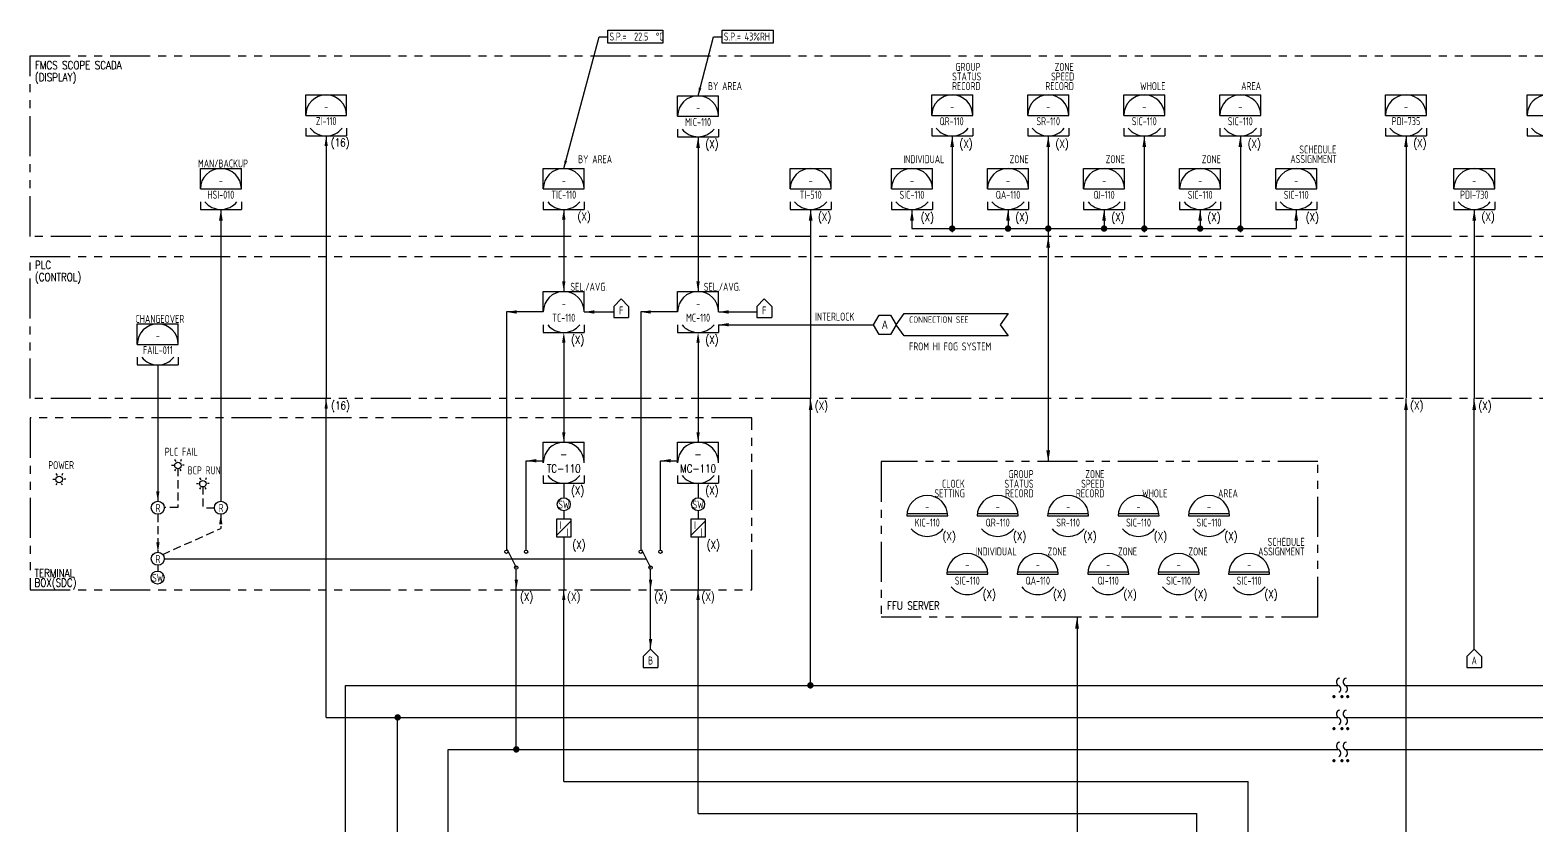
# Model space of a CAD drawing. Header units: millimetres. Extents: x 64 to 842, y 41 to 565.
# Drawn here: x 63.5 to 534.1, y 316.5 to 565 of the extents above; entities that cross this region are included whole.
import ezdxf
from ezdxf.enums import TextEntityAlignment as Align

# ---------------------------------------------------------------- set-up
doc = ezdxf.new("R2010")
doc.units = ezdxf.units.MM
doc.header["$LTSCALE"] = 10
doc.linetypes.add('HIDDEN', pattern=[0.375, 0.25, -0.125])
doc.linetypes.add('PHANTOM', pattern=[2.5, 1.25, -0.25, 0.25, -0.25, 0.25, -0.25])
doc.layers.get('defpoints').update_dxf_attribs({"color": 1})
for name, color, linetype in [('I-INST', 160, 'Continuous'), ('I-INST-TAG', 3, 'Continuous'), ('I-MEQPM-COMP', 2, 'Continuous'), ('I-MMPIPE-DUCT', 140, 'Continuous'), ('I-PANL', 6, 'PHANTOM'), ('I-SGNL-ELECA', 3, 'FM-AUDIO_LINE'), ('I-SGNL-ELECC', 2, 'FM-D_LINE'), ('I-SGNL-ELECD', 11, 'HIDDEN'), ('I-SGNL-SOFT', 3, 'FM-O-LINE1'), ('M-HOTW-EQPM', 2, 'Continuous'), ('NOTETEXT', 4, 'Continuous'), ('PANL-LCNT', 4, 'PHANTOM')]:
    doc.layers.add(name, color=color, linetype=linetype)
doc.styles.add('AA-TXT', font='isocp.shx', dxfattribs={"width": 0.8, "bigfont": 'chineset.shx'})
doc.styles.add('BB-TXT', font='romand.shx', dxfattribs={"width": 0.8, "bigfont": 'CHINA.shx'})
doc.styles.add('dd-TXT', font='zcad.shx', dxfattribs={"width": 0.8, "bigfont": 'CHINA.shx'})
doc.styles.add('dim-txt', font='isocp.shx', dxfattribs={"width": 0.7, "bigfont": 'CHINESET.shx'})
doc.styles.add('ROMANS', font='romans.shx', dxfattribs={"width": 0.8})
doc.styles.add('STDTEXT', font='romans.shx')
doc.styles.add('SUBTITLE', font='ROMAND.SHX', dxfattribs={"width": 0.8, "bigfont": 'china.shx'})
doc.linetypes.add('FM-AUDIO_LINE', pattern='A,0.8,-0.1,["A",AA-TXT,S=0.2,R=0,X=0,Y=-0.1],-0.25', length=1.15)
doc.linetypes.add('FM-D_LINE', pattern='A,0.8,-0.1,["D",AA-TXT,S=0.2,R=0,X=0,Y=-0.1],-0.25', length=1.15)
doc.linetypes.add('FM-O-LINE1', pattern='A,0.8,-0.1,[133,ltypeshp.shx,S=0.1,R=0,X=-0.1,Y=0],-0.1', length=1)
doc.dimstyles.new('adim-10', dxfattribs={"dimscale": 10, "dimtxt": 0.25, "dimasz": 0.25, "dimexe": 0.1, "dimexo": 0.5, "dimgap": 0.15, "dimtad": 0, "dimdec": 4, "dimtxsty": 'dim-txt', "dimcen": 2.5, "dimclrd": 256, "dimclre": 256, "dimclrt": 256, "dimadec": 0, "dimazin": 0, "dimtfac": 1, "dimtmove": 0, "dimatfit": 3, "dimfxl": 1, "dimarcsym": 0})

# ---------------------------------------------------------------- blocks, each defined once
blk = doc.blocks.new('A$C797F6660')
at = {"layer": 'defpoints'}
for p in [(0, -3.48), (0, -8.46)]:
    blk.add_point(p, dxfattribs=at)
at = {"layer": 'I-INST', "linetype": 'Continuous'}
for p, q in [((-6.4, -6.4), (6.4, -6.4)), ((-6.36, -5.65), (6.36, -5.65))]:
    blk.add_line(p, q, dxfattribs=at)
at = {"layer": 'I-INST'}
for start, end in [(0, 180), (218.4892, 321.5108)]:
    blk.add_arc((0, -6.4), 6.4, start, end, dxfattribs=at)
blk = doc.blocks.new('A$C23AD5D27')
at = {"layer": 'defpoints'}
for p in [(0, 9.05), (0, 4.61)]:
    blk.add_point(p, dxfattribs=at)
at = {"layer": 'I-INST'}
for p, q in [((-6.4, 12.8), (6.4, 12.8)), ((-6.4, 6.4), (-6.4, 12.8)), ((6.4, 6.4), (6.4, 12.8)), ((-6.4, 2.42), (-6.4, 0)), ((6.4, 2.42), (6.4, 0)), ((-6.4, 0), (6.4, 0))]:
    blk.add_line(p, q, dxfattribs=at)
at = {"layer": 'I-INST', "linetype": 'Continuous'}
blk.add_line((-6.4, 6.4), (6.4, 6.4), dxfattribs=at)
at = {"layer": 'I-INST'}
for start, end in [(0, 180), (218.4892, 321.5108)]:
    blk.add_arc((0, 6.4), 6.4, start, end, dxfattribs=at)
blk = doc.blocks.new('A$C2FE43E4E')
blk.add_lwpolyline([(-2.16, 5.76), (2.16, 5.76), (2.16, 0), (-2.16, 0)], close=True)
blk = doc.blocks.new('A$C69555BEA')
at = {"layer": 'defpoints'}
for p in [(0, 9.05), (0, 4.61)]:
    blk.add_point(p, dxfattribs=at)
at = {"layer": 'I-INST'}
for p, q in [((-6.4, 12.8), (6.4, 12.8)), ((-6.4, 6.4), (-6.4, 12.8)), ((6.4, 6.4), (6.4, 12.8)), ((-6.4, 2.42), (-6.4, 0)), ((6.4, 2.42), (6.4, 0)), ((-6.4, 0), (6.4, 0))]:
    blk.add_line(p, q, dxfattribs=at)
for start, end in [(0, 180), (218.4892, 321.5108)]:
    blk.add_arc((0, 6.4), 6.4, start, end, dxfattribs=at)
blk = doc.blocks.new('A$C4E45323B')
at = {"layer": 'I-INST'}
for p, q in [((0, 5.81), (-2.3, 3.51)), ((2.3, 3.51), (0, 5.81)), ((-2.3, 3.51), (-2.3, 0)), ((-2.3, 0), (2.3, 0)), ((2.3, 3.51), (2.3, 0))]:
    blk.add_line(p, q, dxfattribs=at)

msp = doc.modelspace()

# ---------------------------------------------------------------- linework, layer by layer
at = {"layer": 'I-INST', "linetype": 'Continuous'}
for p, q in [((333.95, 472.99), (336.45, 476.49)), ((336.45, 476.49), (368.95, 476.49)), ((368.95, 476.49), (366.45, 472.99)), ((336.45, 469.49), (333.95, 472.99)), ((366.45, 472.99), (368.95, 469.49)), ((368.95, 469.49), (336.45, 469.49))]:
    msp.add_line(p, q, dxfattribs=at)
at = {"layer": 'I-INST'}
for points in [[(243.91, 564.96), (261.12, 564.96), (261.12, 560.87), (243.91, 560.87)], [(279.61, 564.96), (295.62, 564.96), (295.62, 560.87), (279.61, 560.87)]]:
    msp.add_lwpolyline(points, close=True, dxfattribs=at)
at = {"layer": 'I-INST', "linetype": 'Continuous'}
msp.add_lwpolyline([(333.95, 472.99), (332.2, 469.96), (328.7, 469.96), (326.95, 472.99), (328.7, 476.02), (332.2, 476.02)], close=True, dxfattribs=at)
at = {"layer": 'I-INST-TAG'}
for points in [[(272.13, 531.66, 0, 1.17, 0), (272.13, 528.16, 0, 0, 0)], [(351.49, 531.94, 0, 1.17, 0), (351.49, 528.44, 0, 0, 0)], [(381.49, 531.94, 0, 1.17, 0), (381.49, 528.44, 0, 0, 0)], [(411.49, 531.94, 0, 1.17, 0), (411.49, 528.44, 0, 0, 0)], [(441.49, 531.94, 0, 1.17, 0), (441.49, 528.44, 0, 0, 0)], [(155.97, 449.91, 0, 1.05, 0), (155.97, 446.76, 0, 0, 0)], [(307.29, 449.91, 0, 1.17, 0), (307.29, 446.41, 0, 0, 0)], [(493.23, 449.91, 0, 1.17, 0), (493.23, 446.41, 0, 0, 0)], [(514.54, 449.91, 0, 1.17, 0), (514.54, 446.41, 0, 0, 0)], [(215.35, 390.21, 0, 1.05, 0), (215.35, 393.36, 0, 0, 0)], [(230.18, 390.21, 0, 1.05, 0), (230.18, 387.06, 0, 0, 0)], [(257.29, 390.21, 0, 1.05, 0), (257.29, 393.36, 0, 0, 0)], [(272.13, 390.21, 0, 1.05, 0), (272.13, 387.06, 0, 0, 0)], [(257.29, 371.75, 0, 1.05, 0), (257.29, 374.9, 0, 0, 0)]]:
    msp.add_lwpolyline(points, format="xyseb", dxfattribs=at)
at = {"layer": 'I-INST-TAG', "const_width": 1}
for points in [[(350.99, 503.01, 1), (351.99, 503.01, 1)], [(368.43, 503.01, 1), (369.43, 503.01, 1)], [(380.99, 503.01, 1), (381.99, 503.01, 1)], [(398.43, 503.01, 1), (399.43, 503.01, 1)], [(410.99, 503.01, 1), (411.99, 503.01, 1)], [(428.43, 503.01, 1), (429.43, 503.01, 1)], [(440.99, 503.01, 1), (441.99, 503.01, 1)], [(306.71, 360.4, 1), (307.71, 360.4, 1)], [(177.8, 350.4, 1), (178.8, 350.4, 1)], [(214.85, 340.4, 1), (215.85, 340.4, 1)]]:
    msp.add_lwpolyline(points, format="xyb", close=True, dxfattribs=at)
at = {"layer": 'I-MEQPM-COMP'}
for centre, radius, start, end in [((472.78, 361.44), 1.28, 105.1425, 234.2664), ((474.89, 361.44), 1.28, 105.1425, 234.2664), ((471.69, 359.27), 1.18, 297.6437, 73.227), ((473.8, 359.27), 1.18, 297.6437, 73.227), ((472.78, 351.44), 1.28, 105.1425, 234.2664), ((471.69, 349.27), 1.18, 297.6437, 73.227), ((474.89, 351.44), 1.28, 105.1425, 234.2664), ((473.8, 349.27), 1.18, 297.6437, 73.227), ((472.78, 341.44), 1.28, 105.1425, 234.2664), ((471.69, 339.27), 1.18, 297.6437, 73.227), ((474.89, 341.44), 1.28, 105.1425, 234.2664), ((473.8, 339.27), 1.18, 297.6437, 73.227)]:
    msp.add_arc(centre, radius, start, end, dxfattribs=at)
at = {"layer": 'I-MMPIPE-DUCT'}
msp.add_line((105.42, 399.91), (255.94, 399.91), dxfattribs=at)
at = {"layer": 'I-PANL'}
for points in [[(63.51, 556.91), (732.45, 556.91), (732.45, 500.58), (63.51, 500.58)], [(63.51, 494.25), (732.45, 494.25), (732.45, 449.91), (63.51, 449.91)], [(63.51, 390.21), (288.87, 390.21), (288.87, 443.91), (63.51, 443.91)], [(329.35, 430.24), (329.35, 381.75), (465.68, 381.75), (465.68, 430.24)]]:
    msp.add_lwpolyline(points, close=True, dxfattribs=at)
at = {"layer": 'I-SGNL-ELECA'}
for p, q in [((155.97, 350.4), (155.97, 449.91)), ((307.21, 360.4), (307.21, 449.91)), ((493.23, 290.4), (493.23, 449.91)), ((514.54, 371.75), (514.54, 449.91)), ((215.35, 340.4), (215.35, 390.21)), ((230.18, 330.4), (230.18, 390.21)), ((257.29, 371.75), (257.29, 390.21)), ((272.13, 320.4), (272.13, 390.21)), ((161.97, 189.07), (161.97, 360.4)), ((161.97, 360.4), (472.03, 360.4)), ((474.14, 360.4), (692.04, 360.4)), ((155.97, 350.4), (472.03, 350.4)), ((178.3, 198.35), (178.3, 349.9)), ((474.14, 350.4), (675.71, 350.4)), ((194.06, 194.3), (194.06, 340.4)), ((194.06, 340.4), (472.03, 340.4)), ((474.14, 340.4), (659.94, 340.4)), ((230.18, 330.4), (443.95, 330.4)), ((443.95, 226.83), (443.95, 330.4)), ((272.13, 320.4), (427.95, 320.4)), ((427.95, 203.64), (427.95, 320.4))]:
    msp.add_line(p, q, dxfattribs=at)
at = {"layer": 'I-SGNL-ELECC'}
for p, q in [((381.49, 500.58), (381.49, 430.24)), ((390.49, 381.75), (390.49, 194.54))]:
    msp.add_line(p, q, dxfattribs=at)
for points in [[(381.49, 500.58, 0, 1.17, 0), (381.49, 497.08, 0, 0, 0)], [(381.49, 430.24, 0, 1.17, 0), (381.49, 433.74, 0, 0, 0)], [(390.49, 381.75, 0, 1.22, 0), (390.49, 378.11, 0, 0, 0)]]:
    msp.add_lwpolyline(points, format="xyseb", dxfattribs=at)
at = {"layer": 'I-SGNL-ELECD'}
for p, q in [((109.69, 428.16), (109.69, 415.88)), ((117.49, 422.45), (117.49, 415.7)), ((109.69, 415.88), (105.42, 415.88)), ((121.06, 415.7), (117.49, 415.7)), ((103.43, 413.81), (103.43, 401.94)), ((123.05, 413.81), (123.05, 409.4)), ((104.91, 401.25), (123.05, 409.4)), ((103.43, 397.88), (103.43, 396.08))]:
    msp.add_line(p, q, dxfattribs=at)
for points in [[(123.05, 413.81, 0, 1.05, 0), (123.05, 410.66, 0, 0, 0)], [(103.43, 401.94, 0, 1.05, 0), (103.43, 405.09, 0, 0, 0)]]:
    msp.add_lwpolyline(points, format="xyseb", dxfattribs=at)
at = {"layer": 'I-SGNL-ELECD', "const_width": 0.5}
for points in [[(470.72, 357.13, 1), (470.72, 356.63, 1)], [(470.72, 357.13, 1), (470.72, 356.63, 1)], [(473.22, 357.13, 1), (473.22, 356.63, 1)], [(473.22, 357.13, 1), (473.22, 356.63, 1)], [(475.02, 357.13, 1), (475.02, 356.63, 1)], [(475.02, 357.13, 1), (475.02, 356.63, 1)], [(470.72, 347.13, 1), (470.72, 346.63, 1)], [(470.72, 347.13, 1), (470.72, 346.63, 1)], [(473.22, 347.13, 1), (473.22, 346.63, 1)], [(473.22, 347.13, 1), (473.22, 346.63, 1)], [(475.02, 347.13, 1), (475.02, 346.63, 1)], [(475.02, 347.13, 1), (475.02, 346.63, 1)], [(470.72, 337.13, 1), (470.72, 336.63, 1)], [(470.72, 337.13, 1), (470.72, 336.63, 1)], [(473.22, 337.13, 1), (473.22, 336.63, 1)], [(473.22, 337.13, 1), (473.22, 336.63, 1)], [(475.02, 337.13, 1), (475.02, 336.63, 1)], [(475.02, 337.13, 1), (475.02, 336.63, 1)]]:
    msp.add_lwpolyline(points, format="xyb", close=True, dxfattribs=at)
at = {"layer": 'I-SGNL-SOFT'}
for p, q in [((155.97, 531.94), (155.97, 449.91)), ((351.49, 531.94), (351.49, 501.91)), ((381.49, 531.94), (381.49, 500.85)), ((411.49, 531.94), (411.49, 501.91)), ((441.49, 531.94), (441.49, 501.91)), ((493.23, 531.94), (493.23, 450.19)), ((272.13, 531.66), (272.13, 483.37)), ((123.08, 508.97), (123.08, 417.87)), ((230.18, 508.97), (230.18, 483.37)), ((307.29, 508.97), (307.29, 449.91)), ((338.93, 508.97), (338.93, 503.01)), ((368.93, 508.97), (368.93, 503.01)), ((398.93, 508.97), (398.93, 503.01)), ((428.93, 508.97), (428.93, 503.01)), ((458.93, 508.97), (458.93, 503.01)), ((514.54, 508.97), (514.54, 449.91)), ((338.93, 503.01), (458.93, 503.01)), ((223.78, 476.97), (212.27, 476.97)), ((212.27, 476.97), (212.27, 402.64)), ((236.58, 476.97), (245.81, 476.97)), ((265.73, 476.97), (254.21, 476.97)), ((254.21, 476.97), (254.21, 402.64)), ((278.53, 476.97), (290.51, 476.97)), ((278.53, 472.99), (326.95, 472.99)), ((230.18, 469.12), (230.18, 436.28)), ((272.13, 469.12), (272.13, 436.28)), ((103.39, 460.46), (103.39, 417.87)), ((218.42, 402.64), (218.42, 430.52)), ((218.42, 430.52), (223.78, 430.52)), ((260.37, 402.64), (260.37, 430.52)), ((260.37, 430.52), (265.73, 430.52)), ((230.18, 423.48), (230.18, 418.96)), ((272.13, 423.48), (272.13, 418.96)), ((230.18, 414.9), (230.18, 412.39)), ((272.13, 414.9), (272.13, 412.39)), ((230.18, 406.63), (230.18, 390.21)), ((272.13, 406.63), (272.13, 390.21)), ((215.35, 390.21), (215.35, 396.66)), ((257.29, 390.21), (257.29, 396.66))]:
    msp.add_line(p, q, dxfattribs=at)
for points in [[(155.97, 531.94, 0, 1.05, 0), (155.97, 528.79, 0, 0, 0)], [(493.23, 531.94, 0, 1.17, 0), (493.23, 528.44, 0, 0, 0)], [(123.08, 508.97, 0, 1.17, 0), (123.08, 505.47, 0, 0, 0)], [(230.18, 508.97, 0, 1.05, 0), (230.18, 505.82, 0, 0, 0)], [(307.29, 508.97, 0, 1.17, 0), (307.29, 505.47, 0, 0, 0)], [(338.93, 508.97, 0, 1.17, 0), (338.93, 505.47, 0, 0, 0)], [(368.93, 508.97, 0, 1.17, 0), (368.93, 505.47, 0, 0, 0)], [(398.93, 508.97, 0, 1.17, 0), (398.93, 505.47, 0, 0, 0)], [(428.93, 508.97, 0, 1.17, 0), (428.93, 505.47, 0, 0, 0)], [(458.93, 508.97, 0, 1.17, 0), (458.93, 505.47, 0, 0, 0)], [(514.54, 508.97, 0, 1.17, 0), (514.54, 505.47, 0, 0, 0)], [(230.18, 483.37, 0, 1.05, 0), (230.18, 486.52, 0, 0, 0)], [(272.13, 483.37, 0, 1.05, 0), (272.13, 486.52, 0, 0, 0)], [(212.27, 476.97, 0, 1.05, 0), (215.42, 476.97, 0, 0, 0)], [(236.58, 476.97, 0, 1.05, 0), (239.73, 476.97, 0, 0, 0)], [(254.21, 476.97, 0, 1.05, 0), (257.36, 476.97, 0, 0, 0)], [(278.53, 476.97, 0, 1.05, 0), (281.68, 476.97, 0, 0, 0)], [(230.18, 470.57, 0, 1.05, 0), (230.18, 467.42, 0, 0, 0)], [(272.13, 470.57, 0, 1.05, 0), (272.13, 467.42, 0, 0, 0)], [(278.53, 472.99, 0, 1.05, 0), (281.68, 472.99, 0, 0, 0)], [(230.18, 436.28, 0, 1.05, 0), (230.18, 439.43, 0, 0, 0)], [(272.13, 436.28, 0, 1.05, 0), (272.13, 439.43, 0, 0, 0)], [(218.42, 430.52, 0, 1.05, 0), (221.57, 430.52, 0, 0, 0)], [(260.37, 430.52, 0, 1.05, 0), (263.52, 430.52, 0, 0, 0)], [(103.39, 417.87, 0, 1.05, 0), (103.39, 421.02, 0, 0, 0)]]:
    msp.add_lwpolyline(points, format="xyseb", dxfattribs=at)
at = {"layer": 'M-HOTW-EQPM'}
for p, q in [((107.71, 429.16), (108.34, 429.16)), ((108.65, 430.87), (109.01, 430.33)), ((110.68, 430.87), (110.45, 430.33)), ((111.67, 429.11), (111.13, 429.11)), ((70.62, 424.78), (71.25, 424.78)), ((71.56, 426.49), (71.92, 425.95)), ((73.62, 426.49), (73.39, 425.95)), ((74.61, 424.73), (74.07, 424.73)), ((108.7, 427.4), (109.01, 427.85)), ((110.68, 427.4), (110.41, 427.85)), ((116.45, 425.15), (116.81, 424.61)), ((118.48, 425.15), (118.25, 424.61)), ((71.61, 423.02), (71.92, 423.47)), ((73.62, 423.02), (73.35, 423.47)), ((115.51, 423.44), (116.14, 423.44)), ((116.5, 421.69), (116.81, 422.14)), ((118.48, 421.69), (118.21, 422.14)), ((119.47, 423.4), (118.93, 423.4)), ((232.34, 411.66), (228.02, 407.34)), ((274.29, 411.66), (269.97, 407.34)), ((215.38, 397.09), (212.61, 402.73)), ((257.33, 397.09), (254.55, 402.73))]:
    msp.add_line(p, q, dxfattribs=at)
for centre, radius in [((109.69, 429.07), 1.02), ((72.6, 424.69), 1.02), ((117.49, 423.35), 1.02), ((230.18, 416.93), 2.03), ((272.13, 416.93), 2.03), ((103.39, 415.84), 2.03), ((123.08, 415.84), 2.03), ((103.39, 399.91), 2.03), ((212.27, 402.13), 0.513), ((218.42, 402.13), 0.513), ((254.21, 402.13), 0.513), ((260.37, 402.13), 0.513), ((103.3, 394.05), 2.03), ((215.35, 397.17), 0.513), ((257.29, 397.17), 0.513)]:
    msp.add_circle(centre, radius, dxfattribs=at)

# ---------------------------------------------------------------- block references
for name, p in [('A$C23AD5D27', (155.97, 531.94)), ('A$C23AD5D27', (272.13, 531.66)), ('A$C23AD5D27', (351.49, 531.94)), ('A$C23AD5D27', (381.49, 531.94)), ('A$C23AD5D27', (411.49, 531.94)), ('A$C23AD5D27', (441.49, 531.94)), ('A$C23AD5D27', (493.23, 531.94)), ('A$C23AD5D27', (537.47, 531.94)), ('A$C23AD5D27', (123.08, 508.97)), ('A$C23AD5D27', (230.18, 508.97)), ('A$C23AD5D27', (307.29, 508.97)), ('A$C23AD5D27', (338.93, 508.97)), ('A$C23AD5D27', (368.93, 508.97)), ('A$C23AD5D27', (398.93, 508.97)), ('A$C23AD5D27', (428.93, 508.97)), ('A$C23AD5D27', (458.93, 508.97)), ('A$C23AD5D27', (514.54, 508.97)), ('A$C69555BEA', (230.18, 470.57)), ('A$C69555BEA', (272.13, 470.57)), ('A$C23AD5D27', (103.39, 460.46)), ('A$C69555BEA', (230.18, 423.48)), ('A$C69555BEA', (272.13, 423.48)), ('A$C797F6660', (343.7, 419.69)), ('A$C797F6660', (365.7, 419.69)), ('A$C797F6660', (387.7, 419.69)), ('A$C797F6660', (409.7, 419.69)), ('A$C797F6660', (431.7, 419.69)), ('A$C797F6660', (356.22, 401.54)), ('A$C797F6660', (378.22, 401.54)), ('A$C797F6660', (400.22, 401.54)), ('A$C797F6660', (422.22, 401.54)), ('A$C797F6660', (444.22, 401.54))]:
    msp.add_blockref(name, p)
at = {"layer": 'I-INST'}
for p in [(248.11, 475.22), (292.81, 475.22), (257.29, 365.94), (514.54, 365.94)]:
    msp.add_blockref('A$C4E45323B', p, dxfattribs=at)
at = {"layer": 'M-HOTW-EQPM'}
for p in [(230.18, 406.63), (272.13, 406.63)]:
    msp.add_blockref('A$C2FE43E4E', p, dxfattribs=at)

# ---------------------------------------------------------------- texts
at = {"layer": 'I-INST', "linetype": 'Continuous', "style": 'AA-TXT', "width": 0.8}
msp.add_text('CONNECTION SEE', height=2, dxfattribs=at).set_placement((338.05, 473.58))
at = {"layer": 'I-INST', "linetype": 'Continuous', "style": 'dd-TXT', "width": 0.8}
msp.add_text('A', height=2.5, dxfattribs=at).set_placement((330.45, 472.99), align=Align.MIDDLE)
at = {"layer": 'I-INST-TAG', "style": 'AA-TXT', "width": 0.8}
for s, p in [('S.P.=  22.5  %%DC', (244.45, 562.95)), ('S.P.= 43%%%RH', (280.16, 562.95))]:
    msp.add_text(s, height=2.5, dxfattribs=at).set_placement(p, align=Align.MIDDLE_LEFT)
at = {"layer": 'I-INST-TAG', "width": 0.8}
for s, style, p in [('STATUS', 'AA-TXT', (356.04, 550.49)), ('GROUP', 'AA-TXT', (356.42, 553.49)), ('SPEED', 'AA-TXT', (386, 550.49)), ('ZONE', 'AA-TXT', (386.47, 553.49)), ('BY AREA', 'AA-TXT', (280.53, 547.49)), ('RECORD', 'AA-TXT', (355.9, 547.49)), ('RECORD', 'AA-TXT', (385.05, 547.49)), ('WHOLE', 'AA-TXT', (414.14, 547.49)), ('AREA', 'AA-TXT', (444.85, 547.49)), ('ZI-110', 'AA-TXT', (155.97, 536.55)), ('-', 'AA-TXT', (155.97, 540.99)), ('MIC-110', 'AA-TXT', (272.13, 536.27)), ('-', 'AA-TXT', (272.13, 540.71)), ('QR-110', 'AA-TXT', (351.3, 536.52)), ('-', 'AA-TXT', (351.49, 540.99)), ('SR-110', 'AA-TXT', (381.49, 536.52)), ('-', 'AA-TXT', (381.49, 540.99)), ('SIC-110', 'AA-TXT', (411.49, 536.52)), ('-', 'AA-TXT', (411.49, 540.99)), ('SIC-110', 'AA-TXT', (441.49, 536.52)), ('-', 'AA-TXT', (441.49, 540.99)), ('PDI-735', 'AA-TXT', (493.23, 536.55)), ('-', 'AA-TXT', (493.23, 540.99)), ('SCHEDULE', 'AA-TXT', (465.7, 527.71)), ('MAN/BACKUP', 'AA-TXT', (123.74, 523.32)), ('BY AREA', 'AA-TXT', (239.96, 524.66)), ('INDIVIDUAL', 'AA-TXT', (342.63, 524.66)), ('ZONE', 'AA-TXT', (372.42, 524.66)), ('ZONE', 'AA-TXT', (402.42, 524.66)), ('ZONE', 'AA-TXT', (432.42, 524.66)), ('ASSIGNMENT', 'AA-TXT', (464.38, 524.71)), ('-', 'AA-TXT', (123.08, 518.02)), ('-', 'AA-TXT', (230.18, 518.02)), ('-', 'AA-TXT', (307.29, 518.02)), ('-', 'AA-TXT', (338.93, 518.02)), ('-', 'AA-TXT', (368.93, 518.02)), ('-', 'AA-TXT', (398.93, 518.02)), ('-', 'AA-TXT', (428.93, 518.02)), ('-', 'AA-TXT', (458.93, 518.02)), ('-', 'AA-TXT', (514.54, 518.02)), ('HSI-010', 'AA-TXT', (123.08, 513.58)), ('TIC-110', 'AA-TXT', (230.18, 513.58)), ('TI-510', 'AA-TXT', (307.29, 513.58)), ('SIC-110', 'AA-TXT', (338.93, 513.55)), ('QA-110', 'AA-TXT', (368.93, 513.55)), ('QI-110', 'AA-TXT', (398.93, 513.55)), ('SIC-110', 'AA-TXT', (428.93, 513.55)), ('SIC-110', 'AA-TXT', (458.93, 513.55)), ('PDI-730', 'AA-TXT', (514.54, 513.58)), ('SEL./AVG.', 'AA-TXT', (237.97, 484.84)), ('SEL./AVG.', 'AA-TXT', (279.65, 484.84)), ('CHANGEOVER', 'AA-TXT', (104.04, 474.81)), ('TC-110', 'AA-TXT', (230.18, 475.18)), ('-', 'AA-TXT', (230.18, 479.62)), ('F', 'AA-TXT', (248.11, 477.43)), ('MC-110', 'AA-TXT', (272.13, 475.18)), ('-', 'AA-TXT', (272.13, 479.62)), ('F', 'AA-TXT', (292.81, 477.43)), ('INTERLOCK', 'AA-TXT', (314.8, 475.52)), ('FAIL-011', 'AA-TXT', (103.39, 465.06)), ('-', 'AA-TXT', (103.39, 469.51)), ('TC-110', 'ROMANS', (230.18, 428.09)), ('-', 'ROMANS', (230.18, 432.53)), ('MC-110', 'ROMANS', (272.13, 428.09)), ('-', 'ROMANS', (272.13, 432.53)), ('R', 'AA-TXT', (103.44, 415.77)), ('R', 'AA-TXT', (123.13, 415.77)), ('SW', 'AA-TXT', (230.23, 416.86)), ('SW', 'AA-TXT', (272.17, 416.86)), ('-', 'AA-TXT', (343.7, 416.21)), ('-', 'AA-TXT', (365.7, 416.21)), ('-', 'AA-TXT', (387.7, 416.21)), ('-', 'AA-TXT', (409.7, 416.21)), ('-', 'AA-TXT', (431.7, 416.21)), ('I', 'AA-TXT', (229.25, 410.42)), ('I', 'AA-TXT', (231.32, 408.17)), ('I', 'AA-TXT', (271.19, 410.42)), ('I', 'AA-TXT', (273.26, 408.17)), ('KIC-110', 'AA-TXT', (343.7, 411.23)), ('QR-110', 'AA-TXT', (365.7, 411.23)), ('SR-110', 'AA-TXT', (387.7, 411.23)), ('SIC-110', 'AA-TXT', (409.7, 411.23)), ('SIC-110', 'AA-TXT', (431.7, 411.23)), ('R', 'AA-TXT', (103.44, 399.84)), ('-', 'AA-TXT', (356.22, 398.06)), ('-', 'AA-TXT', (378.22, 398.06)), ('-', 'AA-TXT', (400.22, 398.06)), ('-', 'AA-TXT', (422.22, 398.06)), ('-', 'AA-TXT', (444.22, 398.06)), ('SW', 'AA-TXT', (103.35, 393.98)), ('SIC-110', 'AA-TXT', (356.22, 393.09)), ('QA-110', 'AA-TXT', (378.22, 393.09)), ('QI-110', 'AA-TXT', (400.22, 393.09)), ('SIC-110', 'AA-TXT', (422.22, 393.09)), ('SIC-110', 'AA-TXT', (444.22, 393.09)), ('B', 'AA-TXT', (257.29, 368.16)), ('A', 'AA-TXT', (514.54, 368.16))]:
    msp.add_text(s, height=2.5, dxfattribs=dict(at, style=style)).set_placement(p, align=Align.MIDDLE)
at = {"layer": 'I-INST-TAG', "style": 'STDTEXT', "width": 0.8}
for s, p in [('(16)', (157.44, 531.1)), ('(16)', (157.54, 449.01)), ('(X)', (308.6, 448.91)), ('(X)', (494.54, 449.04)), ('(X)', (515.85, 448.91)), ('(X)', (216.53, 389.31)), ('(X)', (231.26, 389.31)), ('(X)', (258.47, 389.31)), ('(X)', (273.2, 389.31))]:
    msp.add_text(s, height=2.5, dxfattribs=at).set_placement(p, align=Align.TOP_LEFT)
at = {"layer": 'I-INST-TAG', "width": 0.8}
for s, style, p in [('(X)', 'STDTEXT', (278.53, 530.66)), ('(X)', 'STDTEXT', (357.89, 530.75)), ('(X)', 'STDTEXT', (387.89, 530.75)), ('(X)', 'STDTEXT', (447.89, 530.75)), ('(X)', 'STDTEXT', (499.63, 530.94)), ('(X)', 'STDTEXT', (238.6, 508.07)), ('(X)', 'STDTEXT', (313.69, 507.97)), ('(X)', 'STDTEXT', (345.8, 507.78)), ('(X)', 'STDTEXT', (375.33, 507.78)), ('(X)', 'STDTEXT', (405.33, 507.78)), ('(X)', 'STDTEXT', (435.33, 507.78)), ('(X)', 'STDTEXT', (466.05, 507.78)), ('(X)', 'STDTEXT', (520.94, 507.97)), ('(X)', 'STDTEXT', (236.58, 469.57)), ('(X)', 'STDTEXT', (278.53, 469.57)), ('CLOCK', 'AA-TXT', (355.42, 424.6)), ('STATUS', 'AA-TXT', (376.92, 424.6)), ('GROUP', 'AA-TXT', (376.92, 427.6)), ('SPEED', 'AA-TXT', (399.03, 424.6)), ('ZONE', 'AA-TXT', (399.03, 427.6)), ('(X)', 'STDTEXT', (236.58, 422.48)), ('(X)', 'STDTEXT', (278.53, 422.48)), ('SETTING', 'AA-TXT', (355.42, 421.6)), ('RECORD', 'AA-TXT', (376.92, 421.6)), ('RECORD', 'AA-TXT', (399.03, 421.6)), ('WHOLE', 'AA-TXT', (418.72, 421.6)), ('AREA', 'AA-TXT', (440.72, 421.6)), ('(X)', 'STDTEXT', (236.98, 405.57)), ('(X)', 'STDTEXT', (278.93, 405.57)), ('(X)', 'STDTEXT', (352.61, 408.21)), ('(X)', 'STDTEXT', (374.61, 408.21)), ('(X)', 'STDTEXT', (396.61, 408.21)), ('(X)', 'STDTEXT', (418.61, 408.21)), ('(X)', 'STDTEXT', (440.61, 408.21)), ('SCHEDULE', 'AA-TXT', (461.59, 406.45)), ('INDIVIDUAL', 'AA-TXT', (371.63, 403.45)), ('ZONE', 'AA-TXT', (387.24, 403.45)), ('ZONE', 'AA-TXT', (409.24, 403.45)), ('ZONE', 'AA-TXT', (431.24, 403.45)), ('ASSIGNMENT', 'AA-TXT', (461.59, 403.45)), ('(X)', 'STDTEXT', (365.13, 390.07)), ('(X)', 'STDTEXT', (387.13, 390.07)), ('(X)', 'STDTEXT', (409.13, 390.07)), ('(X)', 'STDTEXT', (431.13, 390.07)), ('(X)', 'STDTEXT', (453.13, 390.07))]:
    msp.add_text(s, height=2.5, dxfattribs=dict(at, style=style)).set_placement(p, align=Align.TOP_RIGHT)
for s, style, p in [('PLC FAIL', 'AA-TXT', (105.57, 432.08)), ('POWER', 'AA-TXT', (69.17, 427.91)), ('BCP RUN', 'AA-TXT', (112.69, 426.28)), ('FFU SERVER', 'SUBTITLE', (331.13, 384.04))]:
    msp.add_text(s, height=2.5, dxfattribs=dict(at, style=style)).set_placement(p)
at = {"layer": 'NOTETEXT', "style": 'AA-TXT', "width": 0.8}
msp.add_text('FROM HI FOG SYSTEM ', height=2.5, dxfattribs=at).set_placement((338.01, 464.96))
at = {"layer": 'PANL-LCNT', "style": 'BB-TXT', "width": 0.8}
for s, p in [('(DISPLAY)', (65.01, 548.99)), ('FMCS SCOPE SCADA ', (65.01, 552.77)), ('(CONTROL)', (65.01, 486.62)), ('PLC', (65.01, 490.39)), ('TERMINAL', (64.88, 394.21)), ('BOX(SDC)', (64.88, 391.21))]:
    msp.add_text(s, height=2.5, dxfattribs=at).set_placement(p)

# ---------------------------------------------------------------- leaders
at = {"layer": 'NOTETEXT'}
for points in [[(230.18, 521.77), (241.21, 562.91), (243.91, 562.91)], [(272.13, 544.46), (276.91, 562.91), (279.61, 562.91)]]:
    msp.add_leader(points, dimstyle='adim-10', override={"dimgap": 0.15, "dimtad": 0}, dxfattribs=at)

doc.saveas('drawing.dxf')
